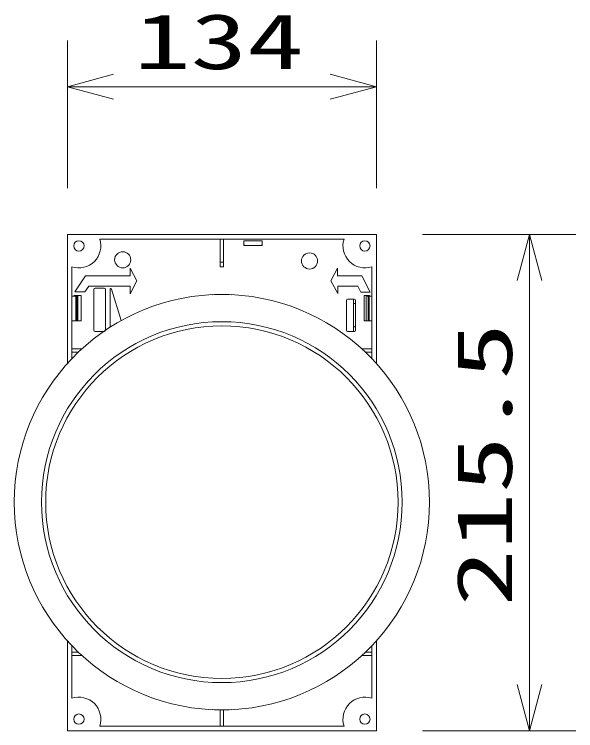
# Model space of a CAD drawing. Units: millimetres on the paper. Extents: x -401 to 401, y -280 to 280.
# Drawn here: x -221.4 to -197.06, y -174.86 to -143.82 of the extents above; entities that cross this region are included whole.
import ezdxf
from ezdxf.enums import TextEntityAlignment as Align

# ---------------------------------------------------------------- set-up
doc = ezdxf.new("R2010")
doc.units = ezdxf.units.MM
doc.layers.add('0-5_GAIKEI', color=4, linetype='Continuous', lineweight=9)
doc.layers.add('0-6_SUNPO', color=7, linetype='Continuous', lineweight=9)
doc.styles.add('ＭＳ ゴシック', font='')
doc.styles.get('ＭＳ ゴシック').set_extended_font_data('MS Gothic')

# ---------------------------------------------------------------- blocks, each defined once
blk = doc.blocks.new('_OPEN30')
at = {"layer": '0-6_SUNPO'}
blk.add_line((0, 0), (-1, 0), dxfattribs=at)
blk.add_lwpolyline([(-1, 0.2679), (0, 0), (-1, -0.2679)], dxfattribs=at)

msp = doc.modelspace()

# ---------------------------------------------------------------- linework, layer by layer
at = {"layer": '0-5_GAIKEI', "color": 7}
for p, q in [((-219.099, -153.358), (-205.699, -153.358)), ((-219.099, -158.949), (-219.099, -153.358)), ((-217.698, -153.558), (-207.101, -153.558)), ((-205.699, -153.358), (-205.699, -158.949)), ((-218.899, -158.733), (-218.899, -154.759)), ((-205.899, -154.759), (-205.899, -158.733)), ((-219.099, -174.858), (-219.099, -170.967)), ((-205.699, -170.967), (-205.699, -174.858)), ((-218.899, -173.456), (-218.899, -171.183)), ((-205.899, -171.183), (-205.899, -173.456)), ((-207.101, -174.658), (-217.698, -174.658)), ((-205.699, -174.858), (-219.099, -174.858))]:
    msp.add_line(p, q, dxfattribs=at)
at = {"layer": '0-5_GAIKEI'}
for p, q in [((-212.474, -153.558), (-212.474, -154.758)), ((-212.324, -154.758), (-212.324, -153.558)), ((-211.449, -153.633), (-210.649, -153.633)), ((-211.449, -153.833), (-211.449, -153.633)), ((-211.399, -153.818), (-211.449, -153.818)), ((-210.649, -153.833), (-211.449, -153.833)), ((-210.649, -153.818), (-210.699, -153.818)), ((-210.649, -153.633), (-210.649, -153.833)), ((-216.372, -154.826), (-216.372, -155.155)), ((-216.372, -154.826), (-216.082, -155.368)), ((-212.474, -154.558), (-212.324, -154.558)), ((-212.474, -154.758), (-212.324, -154.758)), ((-207.677, -155.368), (-207.387, -154.826)), ((-207.387, -155.155), (-207.387, -154.826)), ((-218.317, -155.155), (-218.781, -155.852)), ((-216.372, -155.155), (-218.317, -155.155)), ((-206.331, -155.155), (-207.387, -155.155)), ((-205.972, -155.856), (-206.331, -155.155)), ((-216.381, -155.934), (-216.082, -155.368)), ((-207.677, -155.368), (-207.379, -155.918)), ((-217.949, -157.508), (-217.949, -155.738)), ((-217.899, -155.688), (-217.499, -155.688)), ((-217.899, -155.688), (-217.499, -155.688)), ((-217.449, -155.738), (-217.449, -157.508)), ((-217.249, -155.738), (-217.249, -157.376)), ((-216.768, -157.089), (-217.191, -155.729)), ((-216.381, -155.934), (-216.381, -155.607)), ((-206.506, -155.607), (-207.379, -155.607)), ((-207.379, -155.607), (-207.379, -155.918)), ((-206.379, -155.856), (-206.506, -155.607)), ((-218.899, -156.038), (-218.649, -156.038)), ((-218.799, -156.008), (-218.499, -156.008)), ((-218.799, -156.038), (-218.799, -156.008)), ((-218.347, -155.852), (-218.781, -155.852)), ((-218.729, -156.038), (-218.729, -157.098)), ((-218.686, -156.038), (-218.686, -157.098)), ((-218.649, -156.008), (-218.649, -157.098)), ((-218.499, -156.008), (-218.499, -157.108)), ((-205.972, -155.856), (-206.379, -155.856)), ((-206.229, -157.108), (-206.229, -156.008)), ((-206.229, -156.008), (-205.999, -156.008)), ((-206.141, -156.008), (-206.141, -157.108)), ((-206.099, -156.008), (-206.099, -156.038)), ((-206.099, -156.038), (-205.899, -156.038)), ((-206.063, -156.038), (-206.063, -157.098)), ((-206.019, -156.038), (-206.019, -157.098)), ((-205.999, -156.008), (-205.999, -156.038)), ((-206.999, -156.208), (-206.999, -157.508)), ((-206.649, -156.158), (-206.949, -156.158)), ((-206.699, -157.558), (-206.699, -156.158)), ((-206.599, -156.358), (-206.699, -156.358)), ((-206.599, -157.508), (-206.599, -156.208)), ((-218.899, -157.098), (-218.649, -157.098)), ((-205.999, -157.108), (-206.229, -157.108)), ((-206.099, -157.098), (-205.899, -157.098)), ((-206.099, -157.098), (-206.099, -157.108)), ((-205.999, -157.098), (-205.999, -157.108)), ((-217.499, -157.558), (-217.899, -157.558)), ((-206.949, -157.558), (-206.649, -157.558)), ((-206.599, -157.358), (-206.699, -157.358)), ((-218.899, -158.308), (-218.464, -158.308)), ((-218.899, -158.458), (-218.624, -158.458)), ((-205.899, -158.308), (-206.335, -158.308)), ((-206.174, -158.458), (-205.899, -158.458)), ((-218.899, -171.458), (-218.624, -171.458)), ((-218.899, -171.608), (-218.464, -171.608)), ((-206.335, -171.608), (-205.899, -171.608)), ((-205.899, -171.458), (-206.174, -171.458)), ((-212.474, -174.658), (-212.474, -173.956)), ((-212.324, -174.658), (-212.324, -173.956))]:
    msp.add_line(p, q, dxfattribs=at)
for points in [[(-216.381, -155.607), (-218.173, -155.607), (-218.347, -155.852)], [(-218.499, -157.108), (-218.799, -157.108), (-218.799, -157.098)], [(-218.649, -157.098), (-218.649, -157.098), (-218.649, -157.098), (-218.649, -157.098), (-218.649, -157.099), (-218.649, -157.099), (-218.649, -157.099), (-218.649, -157.099), (-218.649, -157.099), (-218.649, -157.1), (-218.649, -157.1), (-218.649, -157.1), (-218.649, -157.1), (-218.649, -157.1), (-218.649, -157.101), (-218.649, -157.101), (-218.649, -157.101), (-218.649, -157.101), (-218.649, -157.101), (-218.649, -157.102), (-218.649, -157.102), (-218.649, -157.102), (-218.649, -157.102), (-218.649, -157.102), (-218.649, -157.103), (-218.649, -157.103), (-218.649, -157.103), (-218.649, -157.103), (-218.649, -157.103), (-218.649, -157.104), (-218.649, -157.104), (-218.649, -157.104), (-218.649, -157.104), (-218.649, -157.104), (-218.649, -157.105), (-218.649, -157.105), (-218.649, -157.105), (-218.649, -157.105), (-218.649, -157.105), (-218.649, -157.106)], [(-218.649, -157.106), (-218.649, -157.106), (-218.649, -157.106), (-218.649, -157.106), (-218.649, -157.106), (-218.649, -157.107), (-218.649, -157.107), (-218.649, -157.107), (-218.649, -157.107), (-218.649, -157.107), (-218.649, -157.108), (-218.649, -157.108)]]:
    msp.add_lwpolyline(points, dxfattribs=at)
for centre, radius in [((-218.599, -153.858), 0.225), ((-206.199, -153.858), 0.225), ((-216.699, -154.458), 0.35), ((-208.599, -154.508), 0.35), ((-212.399, -164.958), 7.819), ((-212.399, -164.958), 7.638), ((-218.599, -174.358), 0.225), ((-206.199, -174.358), 0.225)]:
    msp.add_circle(centre, radius, dxfattribs=at)
at = {"layer": '0-5_GAIKEI', "color": 7}
for centre, radius, start, end in [((-218.599, -153.858), 0.95, 251.5915, 18.4085), ((-206.199, -153.858), 0.95, 161.5915, 288.4085), ((-212.399, -164.958), 9, 92.697, 267.303), ((-212.399, -153.748), 2.26, 259.1999, 259.3431), ((-212.399, -164.958), 8.999, 87.338, 92.662), ((-212.399, -153.748), 2.26, 280.6569, 280.8001), ((-212.399, -164.958), 9, 272.697, 87.303), ((-218.599, -174.358), 0.95, 341.5915, 108.4085), ((-206.199, -174.358), 0.95, 71.5915, 198.4085), ((-212.399, -176.168), 2.26, 100.6569, 100.8001), ((-212.399, -164.958), 8.999, 267.338, 272.662), ((-212.399, -176.168), 2.26, 79.1999, 79.3431)]:
    msp.add_arc(centre, radius, start, end, dxfattribs=at)
at = {"layer": '0-5_GAIKEI'}
for centre, radius, start, end in [((-217.899, -155.738), 0.05, 90, 180), ((-217.899, -155.738), 0.05, 90, 180), ((-217.499, -155.738), 0.05, 0, 90), ((-217.499, -155.738), 0.05, 0, 90), ((-217.219, -155.738), 0.03, 17.2585, 180), ((-217.219, -155.738), 0.03, 17.2585, 180), ((-206.949, -156.208), 0.05, 90, 180), ((-206.649, -156.208), 0.05, 0, 90), ((-217.899, -157.508), 0.05, 180, 270), ((-217.499, -157.508), 0.05, 270, 0), ((-206.949, -157.508), 0.05, 180, 270), ((-206.649, -157.508), 0.05, 270, 0)]:
    msp.add_arc(centre, radius, start, end, dxfattribs=at)
at = {"layer": '0-6_SUNPO'}
for p, q in [((-219.099, -151.358), (-219.099, -144.958)), ((-205.699, -151.358), (-205.699, -144.958)), ((-217.099, -146.958), (-207.699, -146.958)), ((-203.699, -153.358), (-197.059, -153.358)), ((-199.059, -155.358), (-199.059, -172.858)), ((-203.699, -174.858), (-197.059, -174.858))]:
    msp.add_line(p, q, dxfattribs=at)

# ---------------------------------------------------------------- block references
at = {"layer": '0-6_SUNPO', "xscale": 2, "yscale": 2}
for p, rotation in [((-219.099, -146.958), 180), ((-199.059, -153.358), 90), ((-199.059, -174.858), 270)]:
    msp.add_blockref('_OPEN30', p, dxfattribs=dict(at, rotation=rotation))
msp.add_blockref('_OPEN30', (-205.699, -146.958), dxfattribs=at)

# ---------------------------------------------------------------- texts
at = {"layer": '0-6_SUNPO', "style": 'ＭＳ ゴシック', "width": 1.5}
msp.add_text('134', height=2.405, dxfattribs=at).set_placement((-216.209, -146.92), align=Align.BOTTOM_LEFT)
msp.add_text('215.5', height=2.405, rotation=90, dxfattribs=at).set_placement((-199.097, -169.465), align=Align.BOTTOM_LEFT)

doc.saveas('drawing.dxf')
